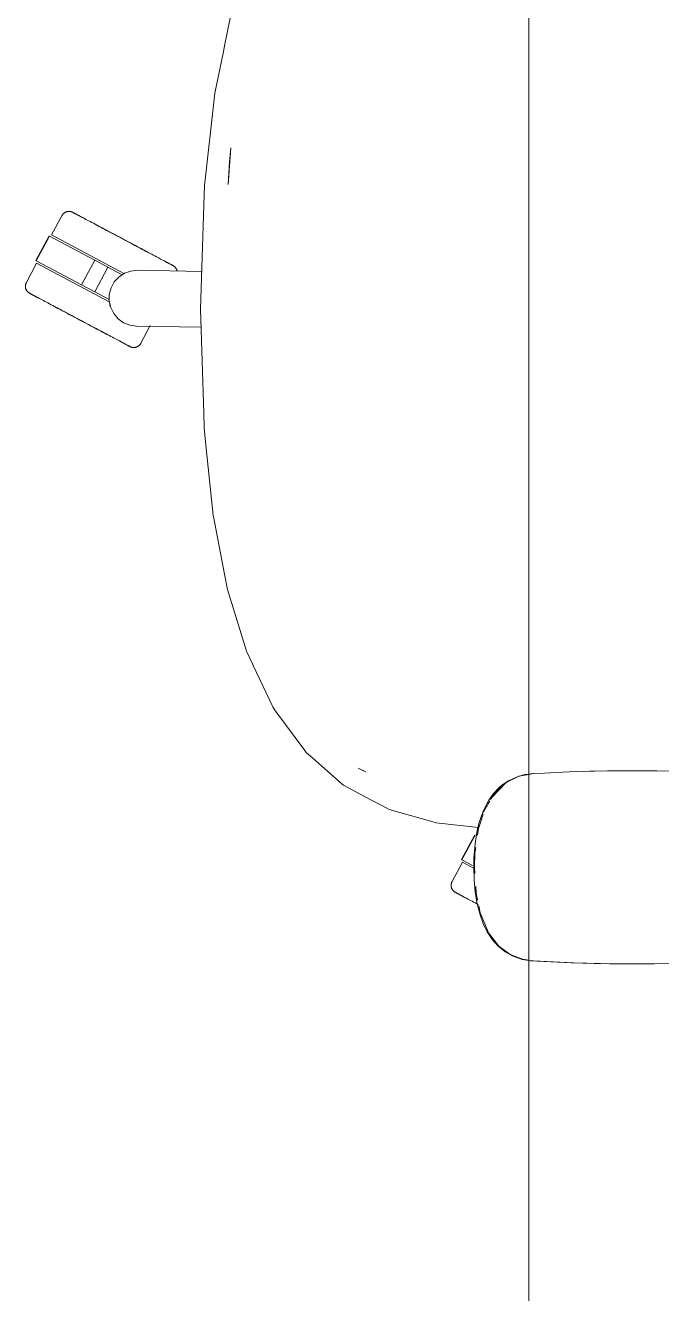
# Model space of a CAD drawing. Header units: millimetres. Extents: x 79795 to 317870, y -36033 to 97293.
# Drawn here: x 173569 to 173887, y 9946 to 10582 of the extents above; entities that cross this region are included whole.
import ezdxf

# ---------------------------------------------------------------- set-up
doc = ezdxf.new("R2010")
doc.units = ezdxf.units.MM
doc.header["$MEASUREMENT"] = 0
doc.layers.add('G-IMPT', color=8, linetype='CONTINUOUS', lineweight=9)
doc.layers.add('I-FURN', color=8, linetype='CONTINUOUS', lineweight=9)

msp = doc.modelspace()

# ---------------------------------------------------------------- linework, layer by layer
at = {"layer": 'G-IMPT'}
for p, q in [((173668.53, 10572.63), (173671.4, 10586.45)), ((173667.77, 10568.95), (173663.42, 10548)), ((173667.77, 10568.95), (173668.53, 10572.63)), ((173658.8, 10506.14), (173662.93, 10543.59)), ((173663.42, 10548), (173662.93, 10543.59)), ((173670.2, 10502.3), (173671.45, 10520.58)), ((173671.45, 10520.58), (173670.84, 10513.64)), ((173670.2, 10502.3), (173670.84, 10513.64)), ((173658.8, 10506.14), (173658.32, 10501.77)), ((173658, 10491.83), (173658.32, 10501.77)), ((173658, 10491.83), (173656.29, 10439.65)), ((173656.29, 10439.65), (173657.91, 10387.48)), ((173657.91, 10387.48), (173658.13, 10380.22)), ((173658.87, 10373.15), (173658.13, 10380.22)), ((173662.69, 10336.16), (173658.87, 10373.15)), ((173662.69, 10336.16), (173662.78, 10335.7)), ((173667.64, 10310.32), (173662.78, 10335.7)), ((173667.64, 10310.32), (173668.35, 10306.66)), ((173669.81, 10299.05), (173668.35, 10306.66)), ((173674, 10285.45), (173669.81, 10299.05)), ((173679.32, 10268.18), (173674, 10285.45)), ((173679.32, 10268.18), (173682.51, 10261.41)), ((173682.94, 10260.49), (173682.51, 10261.41)), ((173692.21, 10240.85), (173682.94, 10260.49)), ((173692.21, 10240.85), (173692.63, 10240.14)), ((173693.57, 10238.57), (173692.63, 10240.14)), ((173694.03, 10237.8), (173693.57, 10238.57)), ((173694.03, 10237.8), (173708.6, 10218.3)), ((173708.6, 10218.3), (173709.33, 10217.33)), ((173712.59, 10214.46), (173709.33, 10217.33)), ((173712.59, 10214.46), (173727.37, 10201.44)), ((173735.34, 10209.47), (173739.23, 10207.51)), ((173735.34, 10209.47), (173737.64, 10208.29)), ((173737.64, 10208.29), (173739.23, 10207.51)), ((173818.9, 10206.18), (173814.95, 10205.11)), ((173815.79, 10205.31), (173820.83, 10206.25)), ((173820.83, 10206.42), (173818.9, 10206.18)), ((173820.83, 10206.25), (173823.13, 10206.68)), ((173822.91, 10206.68), (173820.83, 10206.42)), ((173828.57, 10206.96), (173822.91, 10206.68)), ((173828.57, 10206.96), (173841.13, 10207.58)), ((173844.68, 10207.7), (173841.13, 10207.58)), ((173860.35, 10208.08), (173844.68, 10207.7)), ((173848.08, 10207.76), (173851.4, 10207.9)), ((173853.62, 10207.9), (173851.4, 10207.9)), ((173860.35, 10208.08), (173864.86, 10208.13)), ((173864.86, 10208.13), (173879.57, 10208.12)), ((173885.04, 10208.05), (173879.57, 10208.12)), ((173885.04, 10208.05), (173897.35, 10207.76)), ((173727.37, 10201.44), (173728.04, 10200.86)), ((173738.47, 10195.27), (173728.04, 10200.86)), ((173802.39, 10194.71), (173809.29, 10202.1)), ((173806.08, 10199.79), (173803.21, 10196.74)), ((173803.58, 10196.8), (173809.29, 10202.1)), ((173803.8, 10196.33), (173806.88, 10199.87)), ((173806.08, 10199.79), (173807.4, 10200.92)), ((173809.29, 10202.1), (173806.88, 10199.87)), ((173810.62, 10203.12), (173807.4, 10200.92)), ((173811.53, 10203.21), (173809.29, 10202.1)), ((173810.62, 10203.12), (173814.95, 10205.11)), ((173811.53, 10203.21), (173815.79, 10205.31)), ((173749.71, 10189.26), (173738.47, 10195.27)), ((173799.96, 10191.91), (173800.77, 10193.29)), ((173803.21, 10196.74), (173800.77, 10193.29)), ((173801.7, 10193.64), (173803.58, 10196.8)), ((173802.39, 10194.71), (173803.67, 10196.18)), ((173750.82, 10188.67), (173749.71, 10189.26)), ((173772.17, 10182.66), (173750.82, 10188.67)), ((173796.02, 10182.19), (173797.76, 10187.28)), ((173797.76, 10187.28), (173799.96, 10191.91)), ((173798.18, 10187.14), (173798.62, 10188.5)), ((173798.62, 10188.5), (173800.09, 10190.95)), ((173800.37, 10191.42), (173801.23, 10192.86)), ((173772.17, 10182.66), (173774.43, 10182.02)), ((173795.71, 10179.61), (173774.43, 10182.02)), ((173796.02, 10182.19), (173795.04, 10178.26)), ((173795.59, 10179.1), (173797.91, 10186.31)), ((173795.04, 10178.26), (173793.92, 10171.5)), ((173795.13, 10175.81), (173795.59, 10179.1)), ((173793.35, 10164.19), (173793.92, 10171.5)), ((173793.86, 10166.84), (173794.26, 10169.63)), ((173793.35, 10164.19), (173793.26, 10159.68)), ((173793.86, 10166.84), (173793.63, 10159.68)), ((173793.26, 10159.68), (173793.44, 10153.34)), ((173793.82, 10156.57), (173793.63, 10159.68)), ((173794, 10147.19), (173793.44, 10153.34)), ((173794.42, 10146.85), (173794.22, 10150.06)), ((173794, 10147.19), (173795, 10141.26)), ((173795.19, 10143.1), (173794.42, 10146.85)), ((173796.43, 10135.78), (173795, 10141.26)), ((173796.46, 10136.89), (173795.75, 10140.36)), ((173796.43, 10135.78), (173798.02, 10131.44)), ((173796.46, 10136.89), (173798.79, 10131.27)), ((173800, 10127.37), (173798.02, 10131.44)), ((173800.63, 10126.87), (173798.79, 10131.27)), ((173800, 10127.37), (173802.66, 10123.32)), ((173805.84, 10120.09), (173800.63, 10126.87)), ((173802.66, 10123.32), (173805.32, 10120.28)), ((173809.06, 10117.21), (173805.32, 10120.28)), ((173811.47, 10115.92), (173805.84, 10120.09)), ((173812.5, 10115.25), (173809.06, 10117.21)), ((173817.66, 10113.51), (173811.47, 10115.92)), ((173812.5, 10115.25), (173816.14, 10113.85)), ((173817.49, 10113.49), (173816.14, 10113.85)), ((173817.49, 10113.49), (173819.88, 10113.04)), ((173817.66, 10113.51), (173820.83, 10113.03)), ((173821.53, 10112.79), (173819.88, 10113.04)), ((173842.1, 10111.74), (173821.53, 10112.79)), ((173843.31, 10111.7), (173821.53, 10112.79)), ((173821.53, 10112.79), (173823.13, 10112.68)), ((173843.31, 10111.7), (173823.13, 10112.68)), ((173863.5, 10111.24), (173842.1, 10111.74)), ((173853.66, 10111.4), (173842.1, 10111.74)), ((173842.1, 10111.74), (173843.31, 10111.7)), ((173863.5, 10111.24), (173843.31, 10111.7)), ((173883.68, 10111.28), (173853.66, 10111.4)), ((173863.5, 10111.24), (173853.66, 10111.4)), ((173853.66, 10111.4), (173872.89, 10111.2)), ((173861.46, 10111.26), (173859.55, 10111.33)), ((173863.5, 10111.28), (173861.46, 10111.26)), ((173883.68, 10111.28), (173863.5, 10111.24)), ((173883.68, 10111.28), (173872.89, 10111.2)), ((173883.68, 10111.28), (173892.1, 10111.45))]:
    msp.add_line(p, q, dxfattribs=at)
at = {"layer": 'I-FURN'}
for p, q in [((173820.83, 9395.22), (173820.83, 10995.22)), ((173820.83, 10995.22), (173820.83, 9395.22)), ((173586.84, 10486.57), (173581.69, 10476.89)), ((173586.84, 10486.57), (173586.92, 10486.71)), ((173586.92, 10486.71), (173587, 10486.85)), ((173587, 10486.85), (173587.09, 10486.99)), ((173587.09, 10486.99), (173587.19, 10487.12)), ((173587.19, 10487.12), (173587.29, 10487.24)), ((173587.29, 10487.24), (173587.39, 10487.37)), ((173587.39, 10487.37), (173587.5, 10487.48)), ((173587.5, 10487.48), (173587.62, 10487.6)), ((173587.62, 10487.6), (173587.74, 10487.71)), ((173587.74, 10487.71), (173587.86, 10487.81)), ((173587.86, 10487.81), (173587.99, 10487.91)), ((173587.99, 10487.91), (173588.12, 10488)), ((173588.12, 10488), (173588.25, 10488.09)), ((173588.25, 10488.09), (173588.39, 10488.17)), ((173588.39, 10488.17), (173588.53, 10488.25)), ((173588.53, 10488.25), (173588.68, 10488.32)), ((173588.68, 10488.32), (173588.82, 10488.39)), ((173588.82, 10488.39), (173588.97, 10488.45)), ((173588.97, 10488.45), (173589.12, 10488.5)), ((173589.12, 10488.5), (173589.28, 10488.55)), ((173589.28, 10488.55), (173589.43, 10488.59)), ((173589.43, 10488.59), (173589.59, 10488.63)), ((173589.59, 10488.63), (173589.75, 10488.66)), ((173589.75, 10488.66), (173589.91, 10488.68)), ((173589.91, 10488.68), (173590.07, 10488.7)), ((173590.07, 10488.7), (173590.23, 10488.71)), ((173590.23, 10488.71), (173590.39, 10488.71)), ((173590.39, 10488.71), (173590.55, 10488.71)), ((173590.55, 10488.71), (173590.71, 10488.7)), ((173590.71, 10488.7), (173590.87, 10488.68)), ((173590.87, 10488.68), (173591.03, 10488.66)), ((173591.03, 10488.66), (173591.19, 10488.63)), ((173591.19, 10488.63), (173591.35, 10488.6)), ((173591.35, 10488.6), (173591.51, 10488.56)), ((173591.51, 10488.56), (173591.66, 10488.51)), ((173591.66, 10488.51), (173591.81, 10488.46)), ((173591.81, 10488.46), (173591.96, 10488.4)), ((173591.96, 10488.4), (173592.11, 10488.33)), ((173592.11, 10488.33), (173592.25, 10488.26)), ((173592.25, 10488.26), (173592.29, 10488.24)), ((173592.29, 10488.24), (173592.31, 10488.23)), ((173592.3, 10488.24), (173592.29, 10488.24)), ((173592.34, 10488.21), (173592.3, 10488.24)), ((173592.31, 10488.23), (173592.37, 10488.2)), ((173592.42, 10488.17), (173592.34, 10488.21)), ((173592.37, 10488.2), (173592.47, 10488.14)), ((173592.54, 10488.11), (173592.42, 10488.17)), ((173592.47, 10488.14), (173592.61, 10488.07)), ((173592.71, 10488.02), (173592.54, 10488.11)), ((173592.61, 10488.07), (173592.79, 10487.97)), ((173592.91, 10487.91), (173592.71, 10488.02)), ((173592.79, 10487.97), (173593.01, 10487.86)), ((173593.15, 10487.79), (173592.91, 10487.91)), ((173593.01, 10487.86), (173593.27, 10487.72)), ((173593.43, 10487.64), (173593.15, 10487.79)), ((173593.27, 10487.72), (173593.57, 10487.56)), ((173593.74, 10487.47), (173593.43, 10487.64)), ((173593.57, 10487.56), (173593.9, 10487.38)), ((173594.1, 10487.28), (173593.74, 10487.47)), ((173593.9, 10487.38), (173594.28, 10487.18)), ((173594.49, 10487.07), (173594.1, 10487.28)), ((173594.28, 10487.18), (173594.69, 10486.97)), ((173594.92, 10486.84), (173594.49, 10487.07)), ((173594.69, 10486.97), (173595.13, 10486.73)), ((173595.39, 10486.59), (173594.92, 10486.84)), ((173595.13, 10486.73), (173595.61, 10486.47)), ((173595.89, 10486.33), (173595.39, 10486.59)), ((173595.61, 10486.47), (173596.13, 10486.2)), ((173596.43, 10486.04), (173595.89, 10486.33)), ((173596.13, 10486.2), (173596.68, 10485.91)), ((173596.99, 10485.74), (173596.43, 10486.04)), ((173596.68, 10485.91), (173597.27, 10485.59)), ((173597.6, 10485.42), (173596.99, 10485.74)), ((173598.23, 10485.08), (173597.6, 10485.42)), ((173598.89, 10484.73), (173598.23, 10485.08)), ((173599.59, 10484.36), (173598.89, 10484.73)), ((173600.31, 10483.98), (173599.59, 10484.36)), ((173601.06, 10483.58), (173600.31, 10483.98)), ((173601.84, 10483.17), (173601.06, 10483.58)), ((173602.64, 10482.74), (173601.84, 10483.17)), ((173603.46, 10482.3), (173602.64, 10482.74)), ((173603.01, 10482.54), (173603.85, 10482.1)), ((173604.31, 10481.85), (173603.46, 10482.3)), ((173603.85, 10482.1), (173604.7, 10481.64)), ((173605.18, 10481.39), (173604.31, 10481.85)), ((173604.7, 10481.64), (173605.58, 10481.17)), ((173606.06, 10480.92), (173605.18, 10481.39)), ((173605.58, 10481.17), (173606.48, 10480.7)), ((173606.97, 10480.44), (173606.06, 10480.92)), ((173606.48, 10480.7), (173607.39, 10480.21)), ((173607.89, 10479.95), (173606.97, 10480.44)), ((173607.39, 10480.21), (173608.32, 10479.72)), ((173608.83, 10479.45), (173607.89, 10479.95)), ((173608.32, 10479.72), (173609.27, 10479.22)), ((173609.78, 10478.94), (173608.83, 10479.45)), ((173580.4, 10476.44), (173573.83, 10464.08)), ((173574, 10463.99), (173580.57, 10476.35)), ((173580.57, 10476.35), (173603.28, 10464.28)), ((173618.26, 10457.45), (173581.69, 10476.89)), ((173609.27, 10479.22), (173610.22, 10478.71)), ((173610.74, 10478.43), (173609.78, 10478.94)), ((173610.22, 10478.71), (173611.19, 10478.19)), ((173611.72, 10477.91), (173610.74, 10478.43)), ((173611.19, 10478.19), (173612.17, 10477.67)), ((173612.7, 10477.39), (173611.72, 10477.91)), ((173612.17, 10477.67), (173613.16, 10477.15)), ((173613.69, 10476.86), (173612.7, 10477.39)), ((173613.16, 10477.15), (173614.15, 10476.62)), ((173614.69, 10476.33), (173613.69, 10476.86)), ((173614.15, 10476.62), (173615.15, 10476.09)), ((173615.69, 10475.8), (173614.69, 10476.33)), ((173615.15, 10476.09), (173616.15, 10475.55)), ((173616.7, 10475.26), (173615.69, 10475.8)), ((173616.15, 10475.55), (173617.16, 10475.02)), ((173617.7, 10474.73), (173616.7, 10475.26)), ((173617.16, 10475.02), (173618.16, 10474.48)), ((173618.71, 10474.2), (173617.7, 10474.73)), ((173618.16, 10474.48), (173619.17, 10473.95)), ((173619.71, 10473.66), (173618.71, 10474.2)), ((173619.17, 10473.95), (173620.17, 10473.42)), ((173620.71, 10473.13), (173619.71, 10473.66)), ((173620.17, 10473.42), (173621.17, 10472.89)), ((173621.7, 10472.6), (173620.71, 10473.13)), ((173621.17, 10472.89), (173622.16, 10472.36)), ((173622.69, 10472.08), (173621.7, 10472.6)), ((173622.16, 10472.36), (173623.14, 10471.84)), ((173623.67, 10471.56), (173622.69, 10472.08)), ((173623.14, 10471.84), (173624.12, 10471.32)), ((173624.64, 10471.04), (173623.67, 10471.56)), ((173624.12, 10471.32), (173625.08, 10470.81)), ((173625.59, 10470.53), (173624.64, 10471.04)), ((173625.08, 10470.81), (173626.03, 10470.3)), ((173626.54, 10470.03), (173625.59, 10470.53)), ((173626.03, 10470.3), (173626.97, 10469.8)), ((173627.47, 10469.54), (173626.54, 10470.03)), ((173626.97, 10469.8), (173627.89, 10469.31)), ((173628.38, 10469.05), (173627.47, 10469.54)), ((173627.89, 10469.31), (173628.8, 10468.83)), ((173629.28, 10468.57), (173628.38, 10469.05)), ((173630.15, 10468.11), (173629.28, 10468.57)), ((173631.01, 10467.65), (173630.15, 10468.11)), ((173631.85, 10467.21), (173631.01, 10467.65)), ((173632.66, 10466.78), (173631.85, 10467.21)), ((173633.45, 10466.36), (173632.66, 10466.78)), ((173574.18, 10462.76), (173569.03, 10453.07)), ((173596.7, 10451.92), (173574, 10463.99)), ((173610.9, 10443.24), (173574.18, 10462.76)), ((173596.7, 10451.92), (173603.28, 10464.28)), ((173603.28, 10464.28), (173609.92, 10460.75)), ((173603.35, 10448.39), (173609.92, 10460.75)), ((173609.92, 10460.75), (173617.06, 10456.95)), ((173634.21, 10465.95), (173633.45, 10466.36)), ((173634.94, 10465.56), (173634.21, 10465.95)), ((173635.65, 10465.19), (173634.94, 10465.56)), ((173636.33, 10464.83), (173635.65, 10465.19)), ((173636.98, 10464.48), (173636.33, 10464.83)), ((173637.59, 10464.15), (173636.98, 10464.48)), ((173638.18, 10463.84), (173637.59, 10464.15)), ((173637.86, 10464.01), (173638.43, 10463.71)), ((173638.73, 10463.55), (173638.18, 10463.84)), ((173638.43, 10463.71), (173638.97, 10463.42)), ((173639.24, 10463.28), (173638.73, 10463.55)), ((173638.97, 10463.42), (173639.47, 10463.15)), ((173639.73, 10463.02), (173639.24, 10463.28)), ((173639.47, 10463.15), (173639.94, 10462.91)), ((173640.17, 10462.78), (173639.73, 10463.02)), ((173639.94, 10462.91), (173640.37, 10462.68)), ((173640.58, 10462.56), (173640.17, 10462.78)), ((173640.37, 10462.68), (173640.76, 10462.47)), ((173640.96, 10462.37), (173640.58, 10462.56)), ((173640.76, 10462.47), (173641.11, 10462.28)), ((173641.29, 10462.19), (173640.96, 10462.37)), ((173641.11, 10462.28), (173641.43, 10462.11)), ((173641.59, 10462.03), (173641.29, 10462.19)), ((173641.43, 10462.11), (173641.71, 10461.96)), ((173641.85, 10461.89), (173641.59, 10462.03)), ((173641.71, 10461.96), (173641.95, 10461.84)), ((173642.07, 10461.77), (173641.85, 10461.89)), ((173641.95, 10461.84), (173642.15, 10461.73)), ((173642.25, 10461.68), (173642.07, 10461.77)), ((173642.15, 10461.73), (173642.32, 10461.64)), ((173642.39, 10461.6), (173642.25, 10461.68)), ((173642.32, 10461.64), (173642.44, 10461.58)), ((173642.49, 10461.55), (173642.39, 10461.6)), ((173642.44, 10461.58), (173642.52, 10461.53)), ((173642.55, 10461.52), (173642.49, 10461.55)), ((173642.52, 10461.53), (173642.56, 10461.51)), ((173642.57, 10461.51), (173642.55, 10461.52)), ((173642.56, 10461.51), (173642.57, 10461.51)), ((173642.57, 10461.51), (173642.71, 10461.43)), ((173642.71, 10461.43), (173642.85, 10461.35)), ((173642.85, 10461.35), (173642.98, 10461.26)), ((173642.98, 10461.26), (173643.11, 10461.16)), ((173643.11, 10461.16), (173643.24, 10461.06)), ((173643.24, 10461.06), (173643.36, 10460.96)), ((173643.36, 10460.96), (173643.48, 10460.85)), ((173643.48, 10460.85), (173643.59, 10460.73)), ((173643.59, 10460.73), (173643.7, 10460.61)), ((173643.7, 10460.61), (173643.8, 10460.49)), ((173643.8, 10460.49), (173643.9, 10460.36)), ((173643.9, 10460.36), (173644, 10460.23)), ((173613.1, 10453.32), (173615.38, 10455.81)), ((173615.38, 10455.81), (173618.19, 10457.68)), ((173618.19, 10457.68), (173621.37, 10458.82)), ((173621.37, 10458.82), (173624.72, 10459.16)), ((173624.72, 10459.16), (173656.91, 10458.6)), ((173644, 10460.23), (173644.08, 10460.1)), ((173644.08, 10460.1), (173644.17, 10459.96)), ((173644.17, 10459.96), (173644.25, 10459.82)), ((173644.25, 10459.82), (173644.32, 10459.67)), ((173644.32, 10459.67), (173644.38, 10459.53)), ((173644.38, 10459.53), (173644.44, 10459.38)), ((173644.44, 10459.38), (173644.5, 10459.23)), ((173644.5, 10459.23), (173644.55, 10459.07)), ((173644.55, 10459.07), (173644.59, 10458.92)), ((173644.59, 10458.92), (173644.62, 10458.76)), ((173568.56, 10451.34), (173568.57, 10451.5)), ((173568.56, 10451.17), (173568.56, 10451.34)), ((173568.56, 10451.01), (173568.56, 10451.17)), ((173568.57, 10450.85), (173568.56, 10451.01)), ((173568.57, 10451.5), (173568.59, 10451.66)), ((173568.59, 10450.69), (173568.57, 10450.85)), ((173568.59, 10451.66), (173568.61, 10451.82)), ((173568.61, 10450.53), (173568.59, 10450.69)), ((173568.61, 10451.82), (173568.64, 10451.98)), ((173568.64, 10450.37), (173568.61, 10450.53)), ((173568.64, 10451.98), (173568.67, 10452.13)), ((173568.68, 10450.22), (173568.64, 10450.37)), ((173568.67, 10452.13), (173568.71, 10452.29)), ((173568.72, 10450.06), (173568.68, 10450.22)), ((173568.71, 10452.29), (173568.76, 10452.44)), ((173568.77, 10449.91), (173568.72, 10450.06)), ((173568.76, 10452.44), (173568.81, 10452.59)), ((173568.82, 10449.76), (173568.77, 10449.91)), ((173568.81, 10452.59), (173568.87, 10452.74)), ((173568.88, 10449.61), (173568.82, 10449.76)), ((173568.87, 10452.74), (173568.94, 10452.89)), ((173568.95, 10449.46), (173568.88, 10449.61)), ((173568.94, 10452.89), (173569.01, 10453.04)), ((173569.02, 10449.31), (173568.95, 10449.46)), ((173569.01, 10453.04), (173569.03, 10453.07)), ((173569.1, 10449.17), (173569.02, 10449.31)), ((173569.18, 10449.03), (173569.1, 10449.17)), ((173569.27, 10448.9), (173569.18, 10449.03)), ((173569.36, 10448.77), (173569.27, 10448.9)), ((173569.46, 10448.64), (173569.36, 10448.77)), ((173569.56, 10448.52), (173569.46, 10448.64)), ((173569.67, 10448.4), (173569.56, 10448.52)), ((173569.79, 10448.29), (173569.67, 10448.4)), ((173569.9, 10448.18), (173569.79, 10448.29)), ((173570.03, 10448.07), (173569.9, 10448.18)), ((173570.15, 10447.97), (173570.03, 10448.07)), ((173570.28, 10447.88), (173570.15, 10447.97)), ((173570.42, 10447.79), (173570.28, 10447.88)), ((173570.56, 10447.7), (173570.42, 10447.79)), ((173570.7, 10447.62), (173570.56, 10447.7)), ((173570.74, 10447.6), (173570.7, 10447.62)), ((173570.7, 10447.62), (173570.7, 10447.62)), ((173570.7, 10447.62), (173570.72, 10447.61)), ((173570.72, 10447.61), (173570.78, 10447.58)), ((173570.83, 10447.56), (173570.74, 10447.6)), ((173570.78, 10447.58), (173570.88, 10447.53)), ((173570.95, 10447.49), (173570.83, 10447.56)), ((173603.35, 10448.39), (173596.7, 10451.92)), ((173610.49, 10444.59), (173603.35, 10448.39)), ((173610.62, 10447.1), (173611.48, 10450.36)), ((173611.48, 10450.36), (173613.1, 10453.32)), ((173570.88, 10447.53), (173571.02, 10447.45)), ((173571.11, 10447.4), (173570.95, 10447.49)), ((173571.02, 10447.45), (173571.2, 10447.36)), ((173571.31, 10447.3), (173571.11, 10447.4)), ((173571.2, 10447.36), (173571.42, 10447.24)), ((173571.55, 10447.17), (173571.31, 10447.3)), ((173571.42, 10447.24), (173571.68, 10447.1)), ((173571.83, 10447.02), (173571.55, 10447.17)), ((173571.68, 10447.1), (173571.97, 10446.95)), ((173572.15, 10446.85), (173571.83, 10447.02)), ((173571.97, 10446.95), (173572.31, 10446.77)), ((173572.5, 10446.66), (173572.15, 10446.85)), ((173572.31, 10446.77), (173572.68, 10446.57)), ((173572.9, 10446.45), (173572.5, 10446.66)), ((173572.68, 10446.57), (173573.09, 10446.35)), ((173573.33, 10446.23), (173572.9, 10446.45)), ((173573.09, 10446.35), (173573.54, 10446.11)), ((173573.79, 10445.98), (173573.33, 10446.23)), ((173573.54, 10446.11), (173574.02, 10445.86)), ((173574.29, 10445.71), (173573.79, 10445.98)), ((173574.02, 10445.86), (173574.54, 10445.58)), ((173574.83, 10445.43), (173574.29, 10445.71)), ((173574.54, 10445.58), (173575.09, 10445.29)), ((173575.4, 10445.12), (173574.83, 10445.43)), ((173575.09, 10445.29), (173575.67, 10444.98)), ((173575.67, 10444.98), (173576.29, 10444.65)), ((173576.29, 10444.65), (173576.94, 10444.31)), ((173576.94, 10444.31), (173577.61, 10443.95)), ((173577.61, 10443.95), (173578.32, 10443.57)), ((173578.32, 10443.57), (173579.06, 10443.18)), ((173579.06, 10443.18), (173579.82, 10442.77)), ((173579.82, 10442.77), (173580.61, 10442.36)), ((173580.61, 10442.36), (173581.42, 10441.92)), ((173581.42, 10441.92), (173582.25, 10441.48)), ((173582.25, 10441.48), (173583.11, 10441.02)), ((173610.56, 10443.73), (173610.62, 10447.1)), ((173611.31, 10440.44), (173610.56, 10443.73)), ((173583.11, 10441.02), (173583.99, 10440.56)), ((173583.99, 10440.56), (173584.88, 10440.08)), ((173585.37, 10439.82), (173584.47, 10440.3)), ((173584.88, 10440.08), (173585.8, 10439.6)), ((173586.3, 10439.33), (173585.37, 10439.82)), ((173585.8, 10439.6), (173586.73, 10439.1)), ((173587.23, 10438.83), (173586.3, 10439.33)), ((173586.73, 10439.1), (173587.67, 10438.6)), ((173588.18, 10438.33), (173587.23, 10438.83)), ((173587.67, 10438.6), (173588.63, 10438.09)), ((173589.15, 10437.81), (173588.18, 10438.33)), ((173588.63, 10438.09), (173589.6, 10437.58)), ((173590.12, 10437.3), (173589.15, 10437.81)), ((173589.6, 10437.58), (173590.57, 10437.06)), ((173591.11, 10436.77), (173590.12, 10437.3)), ((173590.57, 10437.06), (173591.56, 10436.53)), ((173592.1, 10436.25), (173591.11, 10436.77)), ((173591.56, 10436.53), (173592.56, 10436)), ((173593.09, 10435.72), (173592.1, 10436.25)), ((173592.56, 10436), (173593.55, 10435.47)), ((173594.1, 10435.18), (173593.09, 10435.72)), ((173593.55, 10435.47), (173594.56, 10434.94)), ((173595.1, 10434.65), (173594.1, 10435.18)), ((173594.56, 10434.94), (173595.56, 10434.4)), ((173612.82, 10437.43), (173611.31, 10440.44)), ((173615.02, 10434.86), (173612.82, 10437.43)), ((173617.76, 10432.9), (173615.02, 10434.86)), ((173596.11, 10434.11), (173595.1, 10434.65)), ((173595.56, 10434.4), (173596.57, 10433.87)), ((173597.11, 10433.58), (173596.11, 10434.11)), ((173596.57, 10433.87), (173597.57, 10433.33)), ((173598.11, 10433.05), (173597.11, 10433.58)), ((173597.57, 10433.33), (173598.57, 10432.8)), ((173599.11, 10432.52), (173598.11, 10433.05)), ((173598.57, 10432.8), (173599.57, 10432.27)), ((173600.11, 10431.99), (173599.11, 10432.52)), ((173599.57, 10432.27), (173600.56, 10431.74)), ((173601.09, 10431.46), (173600.11, 10431.99)), ((173600.56, 10431.74), (173601.55, 10431.22)), ((173602.07, 10430.94), (173601.09, 10431.46)), ((173601.55, 10431.22), (173602.52, 10430.7)), ((173603.04, 10430.43), (173602.07, 10430.94)), ((173602.52, 10430.7), (173603.48, 10430.19)), ((173604, 10429.92), (173603.04, 10430.43)), ((173603.48, 10430.19), (173604.43, 10429.69)), ((173604.94, 10429.42), (173604, 10429.92)), ((173604.43, 10429.69), (173605.37, 10429.19)), ((173605.87, 10428.92), (173604.94, 10429.42)), ((173605.37, 10429.19), (173606.29, 10428.7)), ((173606.79, 10428.44), (173605.87, 10428.92)), ((173606.29, 10428.7), (173607.2, 10428.21)), ((173620.89, 10431.65), (173617.76, 10432.9)), ((173624.23, 10431.18), (173620.89, 10431.65)), ((173656.57, 10430.62), (173624.23, 10431.18)), ((173626.42, 10422.56), (173631.12, 10431.4)), ((173607.68, 10427.96), (173606.79, 10428.44)), ((173607.2, 10428.21), (173608.09, 10427.74)), ((173608.56, 10427.49), (173607.68, 10427.96)), ((173608.09, 10427.74), (173608.96, 10427.28)), ((173609.42, 10427.04), (173608.56, 10427.49)), ((173608.96, 10427.28), (173609.8, 10426.83)), ((173610.25, 10426.59), (173609.42, 10427.04)), ((173609.8, 10426.83), (173610.63, 10426.39)), ((173610.63, 10426.39), (173611.43, 10425.97)), ((173611.43, 10425.97), (173612.2, 10425.55)), ((173612.2, 10425.55), (173612.95, 10425.16)), ((173612.95, 10425.16), (173613.68, 10424.77)), ((173613.68, 10424.77), (173614.37, 10424.4)), ((173614.37, 10424.4), (173615.03, 10424.05)), ((173615.03, 10424.05), (173615.67, 10423.71)), ((173615.67, 10423.71), (173616.27, 10423.39)), ((173616.58, 10423.23), (173616, 10423.54)), ((173616.27, 10423.39), (173616.84, 10423.09)), ((173617.13, 10422.93), (173616.58, 10423.23)), ((173616.84, 10423.09), (173617.37, 10422.81)), ((173617.65, 10422.66), (173617.13, 10422.93)), ((173617.37, 10422.81), (173617.87, 10422.54)), ((173618.13, 10422.4), (173617.65, 10422.66)), ((173617.87, 10422.54), (173618.34, 10422.29)), ((173618.58, 10422.17), (173618.13, 10422.4)), ((173618.34, 10422.29), (173618.77, 10422.06)), ((173618.99, 10421.95), (173618.58, 10422.17)), ((173626.17, 10422.15), (173626.07, 10422.02)), ((173626.26, 10422.28), (173626.17, 10422.15)), ((173626.34, 10422.42), (173626.26, 10422.28)), ((173626.42, 10422.56), (173626.34, 10422.42)), ((173618.77, 10422.06), (173619.16, 10421.85)), ((173619.36, 10421.75), (173618.99, 10421.95)), ((173619.16, 10421.85), (173619.52, 10421.67)), ((173619.7, 10421.57), (173619.36, 10421.75)), ((173619.52, 10421.67), (173619.84, 10421.5)), ((173619.99, 10421.41), (173619.7, 10421.57)), ((173619.84, 10421.5), (173620.12, 10421.35)), ((173620.25, 10421.28), (173619.99, 10421.41)), ((173620.12, 10421.35), (173620.36, 10421.22)), ((173620.47, 10421.16), (173620.25, 10421.28)), ((173620.36, 10421.22), (173620.56, 10421.11)), ((173620.65, 10421.06), (173620.47, 10421.16)), ((173620.56, 10421.11), (173620.72, 10421.03)), ((173620.79, 10420.99), (173620.65, 10421.06)), ((173620.72, 10421.03), (173620.84, 10420.96)), ((173620.89, 10420.94), (173620.79, 10420.99)), ((173620.84, 10420.96), (173620.92, 10420.92)), ((173620.95, 10420.9), (173620.89, 10420.94)), ((173620.92, 10420.92), (173620.97, 10420.9)), ((173620.97, 10420.89), (173620.95, 10420.9)), ((173620.97, 10420.9), (173620.97, 10420.89)), ((173621.01, 10420.87), (173620.97, 10420.89)), ((173621.15, 10420.8), (173621.01, 10420.87)), ((173621.3, 10420.74), (173621.15, 10420.8)), ((173621.45, 10420.68), (173621.3, 10420.74)), ((173621.6, 10420.62), (173621.45, 10420.68)), ((173621.76, 10420.58), (173621.6, 10420.62)), ((173621.91, 10420.53), (173621.76, 10420.58)), ((173622.07, 10420.5), (173621.91, 10420.53)), ((173622.23, 10420.47), (173622.07, 10420.5)), ((173622.39, 10420.45), (173622.23, 10420.47)), ((173622.55, 10420.43), (173622.39, 10420.45)), ((173622.71, 10420.42), (173622.55, 10420.43)), ((173622.87, 10420.42), (173622.71, 10420.42)), ((173623.03, 10420.42), (173622.87, 10420.42)), ((173623.19, 10420.43), (173623.03, 10420.42)), ((173623.35, 10420.45), (173623.19, 10420.43)), ((173623.51, 10420.47), (173623.35, 10420.45)), ((173623.67, 10420.5), (173623.51, 10420.47)), ((173623.83, 10420.54), (173623.67, 10420.5)), ((173623.99, 10420.58), (173623.83, 10420.54)), ((173624.14, 10420.63), (173623.99, 10420.58)), ((173624.29, 10420.68), (173624.14, 10420.63)), ((173624.44, 10420.74), (173624.29, 10420.68)), ((173624.59, 10420.81), (173624.44, 10420.74)), ((173624.73, 10420.88), (173624.59, 10420.81)), ((173624.87, 10420.96), (173624.73, 10420.88)), ((173625.01, 10421.04), (173624.87, 10420.96)), ((173625.15, 10421.13), (173625.01, 10421.04)), ((173625.28, 10421.22), (173625.15, 10421.13)), ((173625.4, 10421.32), (173625.28, 10421.22)), ((173625.53, 10421.43), (173625.4, 10421.32)), ((173625.65, 10421.54), (173625.53, 10421.43)), ((173625.76, 10421.65), (173625.65, 10421.54)), ((173625.87, 10421.77), (173625.76, 10421.65)), ((173625.97, 10421.89), (173625.87, 10421.77)), ((173626.07, 10422.02), (173625.97, 10421.89)), ((173793.76, 10175.9), (173787.18, 10163.54)), ((173787.35, 10163.45), (173793.93, 10175.81)), ((173793.93, 10175.81), (173794.02, 10175.76)), ((173787.54, 10162.22), (173782.39, 10152.53)), ((173792.65, 10160.63), (173787.35, 10163.45)), ((173793.17, 10159.22), (173787.54, 10162.22)), ((173781.92, 10150.79), (173781.93, 10150.95)), ((173781.92, 10150.63), (173781.92, 10150.79)), ((173781.92, 10150.47), (173781.92, 10150.63)), ((173781.93, 10150.31), (173781.92, 10150.47)), ((173781.93, 10150.95), (173781.95, 10151.11)), ((173781.95, 10150.15), (173781.93, 10150.31)), ((173781.95, 10151.11), (173781.97, 10151.27)), ((173781.97, 10149.99), (173781.95, 10150.15)), ((173781.97, 10151.27), (173782, 10151.43)), ((173782, 10149.83), (173781.97, 10149.99)), ((173782, 10151.43), (173782.03, 10151.59)), ((173782.03, 10149.67), (173782, 10149.83)), ((173782.03, 10151.59), (173782.07, 10151.74)), ((173782.08, 10149.52), (173782.03, 10149.67)), ((173782.07, 10151.74), (173782.12, 10151.9)), ((173782.12, 10149.36), (173782.08, 10149.52)), ((173782.12, 10151.9), (173782.17, 10152.05)), ((173782.18, 10149.21), (173782.12, 10149.36)), ((173782.17, 10152.05), (173782.23, 10152.2)), ((173782.24, 10149.06), (173782.18, 10149.21)), ((173782.23, 10152.2), (173782.3, 10152.35)), ((173782.3, 10148.91), (173782.24, 10149.06)), ((173782.3, 10152.35), (173782.37, 10152.49)), ((173782.38, 10148.77), (173782.3, 10148.91)), ((173782.37, 10152.49), (173782.39, 10152.53)), ((173782.45, 10148.63), (173782.38, 10148.77)), ((173782.54, 10148.49), (173782.45, 10148.63)), ((173782.63, 10148.35), (173782.54, 10148.49)), ((173782.72, 10148.22), (173782.63, 10148.35)), ((173782.82, 10148.1), (173782.72, 10148.22)), ((173782.92, 10147.97), (173782.82, 10148.1)), ((173783.03, 10147.85), (173782.92, 10147.97)), ((173783.15, 10147.74), (173783.03, 10147.85)), ((173783.26, 10147.63), (173783.15, 10147.74)), ((173783.39, 10147.53), (173783.26, 10147.63)), ((173783.51, 10147.43), (173783.39, 10147.53)), ((173783.64, 10147.33), (173783.51, 10147.43)), ((173783.78, 10147.24), (173783.64, 10147.33)), ((173783.91, 10147.16), (173783.78, 10147.24)), ((173784.06, 10147.08), (173783.91, 10147.16)), ((173784.1, 10147.05), (173784.06, 10147.08)), ((173784.06, 10147.08), (173784.06, 10147.08)), ((173784.06, 10147.08), (173784.08, 10147.07)), ((173784.08, 10147.07), (173784.14, 10147.04)), ((173784.19, 10147.01), (173784.1, 10147.05)), ((173784.14, 10147.04), (173784.24, 10146.98)), ((173784.31, 10146.95), (173784.19, 10147.01)), ((173784.24, 10146.98), (173784.38, 10146.91)), ((173784.47, 10146.86), (173784.31, 10146.95)), ((173784.38, 10146.91), (173784.56, 10146.81)), ((173784.67, 10146.75), (173784.47, 10146.86)), ((173784.56, 10146.81), (173784.78, 10146.7)), ((173784.91, 10146.62), (173784.67, 10146.75)), ((173784.78, 10146.7), (173785.03, 10146.56)), ((173785.19, 10146.48), (173784.91, 10146.62)), ((173785.03, 10146.56), (173785.33, 10146.4)), ((173785.51, 10146.31), (173785.19, 10146.48)), ((173785.33, 10146.4), (173785.67, 10146.22)), ((173785.86, 10146.12), (173785.51, 10146.31)), ((173785.67, 10146.22), (173786.04, 10146.02)), ((173786.26, 10145.91), (173785.86, 10146.12)), ((173786.04, 10146.02), (173786.45, 10145.81)), ((173786.69, 10145.68), (173786.26, 10145.91)), ((173786.45, 10145.81), (173786.9, 10145.57)), ((173787.15, 10145.43), (173786.69, 10145.68)), ((173786.9, 10145.57), (173787.38, 10145.31)), ((173787.65, 10145.17), (173787.15, 10145.43)), ((173787.38, 10145.31), (173787.9, 10145.04)), ((173788.19, 10144.88), (173787.65, 10145.17)), ((173787.9, 10145.04), (173788.45, 10144.74)), ((173788.76, 10144.58), (173788.19, 10144.88)), ((173788.45, 10144.74), (173789.03, 10144.43)), ((173789.03, 10144.43), (173789.65, 10144.11)), ((173789.65, 10144.11), (173790.29, 10143.76)), ((173790.29, 10143.76), (173790.97, 10143.4)), ((173790.97, 10143.4), (173791.68, 10143.03)), ((173791.68, 10143.03), (173792.41, 10142.63)), ((173792.41, 10142.63), (173793.18, 10142.23)), ((173793.18, 10142.23), (173793.96, 10141.81)), ((173793.96, 10141.81), (173794.78, 10141.38)), ((173794.78, 10141.38), (173795.61, 10140.93))]:
    msp.add_line(p, q, dxfattribs=at)
msp.add_arc((173624.29, 10445.18), 13.81, 192.34734, 197.33603, dxfattribs=at)
msp.add_open_spline([(173610.97, 10441.53), (173610.85, 10441.95), (173610.78, 10442.39), (173610.72, 10442.83)], degree=3, dxfattribs=at)

doc.saveas('drawing.dxf')
